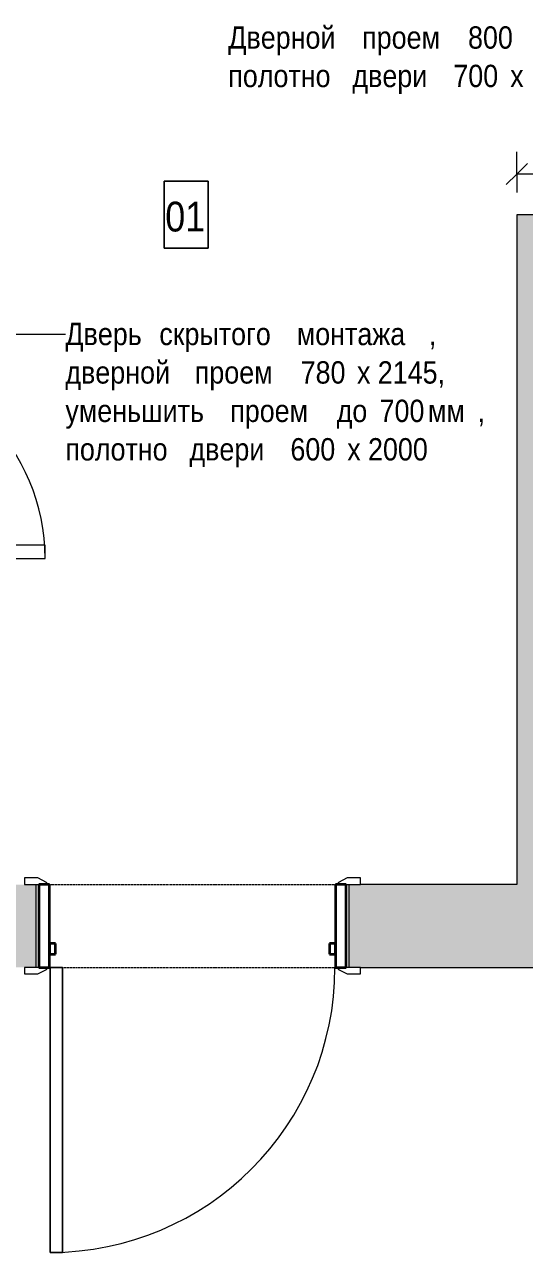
# Model space of a CAD drawing. Header units: millimetres. Extents: x 14838 to 30347, y -21720 to -9527.
# Drawn here: x 22999 to 24510, y -17371 to -13662 of the extents above; entities that cross this region are included whole.
import ezdxf

# ---------------------------------------------------------------- set-up
doc = ezdxf.new("R2010")
doc.units = ezdxf.units.MM
doc.linetypes.add('ADSK_Штрих_ш3 п1_5', pattern=[4.5, 3, -1.5])
for name, color, linetype, lineweight in [('Аннотация', 7, 'Continuous', 9), ('Двери', 7, 'Continuous', 20), ('Марки помещений', 7, 'Continuous', 18), ('Размеры', 7, 'Continuous', 9), ('Размеры-45', 7, 'Continuous', 9), ('Стены внутренние', 7, 'Continuous', 20)]:
    doc.layers.add(name, color=color, linetype=linetype, lineweight=lineweight)
doc.layers.add('Линии', color=94, linetype='Continuous', lineweight=9, true_color=0x00a600)
doc.styles.add('Century Gothic', font='GOTHIC.TTF', dxfattribs={"width": 0.9, "height": 67.5})
doc.styles.add('Century Gothic_2', font='GOTHIC.TTF', dxfattribs={"width": 0.9, "height": 90})
doc.dimstyles.new('GOT_1_5_округ_до_5', dxfattribs={"dimscale": 304.8, "dimtxt": 70.481358, "dimasz": 0.20876, "dimexe": 0.221457, "dimexo": 0.221457, "dimgap": 0.073819, "dimtad": 1, "dimdec": 0, "dimrnd": 5, "dimdsep": 46, "dimtxsty": 'Century Gothic', "dimblk1": 'OBLIQUE', "dimblk2": 'OBLIQUE', "dimsah": 1, "dimcen": 0.09, "dimazin": 0, "dimtfac": 1, "dimtdec": 4, "dimtix": 1, "dimtmove": 0, "dimatfit": 3, "dimfxl": 1, "dimtvp": 1, "dimtolj": 1, "dimtzin": 0, "dimarcsym": 2})

# ---------------------------------------------------------------- blocks, each defined once
blk = doc.blocks.new('IntSgl _10_ - 700х2085 256-6076316-05_План монтажа')
at = {"layer": 'Двери'}
for p, q in [((430.5, 986), (392.5, 986)), ((392.5, 986), (392.5, 125)), ((392.5, 986), (430.5, 986)), ((392.5, 125), (392.5, 986)), ((430.5, 125), (430.5, 986)), ((430.5, 986), (430.5, 125)), ((392.5, 125), (430.5, 125)), ((430.5, 125), (392.5, 125))]:
    blk.add_line(p, q, dxfattribs=at)
at = {"layer": 'Двери', "lineweight": 9}
for p, q in [((-467.5, 145), (-507.5, 145)), ((-507.5, 145), (-507.5, 125)), ((-507.5, 125), (-437.5, 125)), ((-441.5, 131), (-467.5, 145)), ((437.5, 125), (507.5, 125)), ((467.5, 145), (441.5, 131)), ((507.5, 145), (467.5, 145)), ((507.5, 125), (507.5, 145)), ((-507.5, -125), (-507.5, -145)), ((-437.5, -125), (-507.5, -125)), ((-507.5, -145), (-467.5, -145)), ((-467.5, -145), (-441.5, -131)), ((507.5, -125), (437.5, -125)), ((441.5, -131), (467.5, -145)), ((467.5, -145), (507.5, -145)), ((507.5, -145), (507.5, -125))]:
    blk.add_line(p, q, dxfattribs=at)
at = {"layer": 'Двери', "lineweight": 35}
for p, q in [((-432.5, 125), (-464.5, 125)), ((-464.5, 125), (-464.5, -125)), ((-432.5, -125), (-432.5, 125)), ((432.5, 125), (432.5, -125)), ((464.5, 125), (432.5, 125)), ((464.5, -125), (464.5, 125)), ((-413.5, 85), (-432.5, 85)), ((-432.5, 85), (-432.5, 53)), ((-413.5, 53), (-413.5, 85)), ((432.5, 85), (413.5, 85)), ((413.5, 85), (413.5, 53)), ((432.5, 53), (432.5, 85)), ((-432.5, 53), (-413.5, 53)), ((413.5, 53), (432.5, 53)), ((-464.5, -125), (-432.5, -125)), ((432.5, -125), (464.5, -125))]:
    blk.add_line(p, q, dxfattribs=at)
at = {"layer": 'Двери', "lineweight": 9}
for centre, radius, start, end in [((430.5, 125), 861, 90, 180), ((-445.5, 124), 8.06, 7.125, 60.2551), ((-445.5, 124), 8.06, 7.125, 60.2551), ((445.5, 124), 8.06, 119.7449, 172.875), ((445.5, 124), 8.06, 119.7449, 172.875), ((-445.5, -124), 8.06, 299.7449, 352.875), ((-445.5, -124), 8.06, 299.7449, 352.875), ((445.5, -124), 8.06, 187.125, 240.2551), ((445.5, -124), 8.06, 187.125, 240.2551)]:
    blk.add_arc(centre, radius, start, end, dxfattribs=at)
blk = doc.blocks.new('AC_Дверь_Однопольная_ДеревяннаяВнутренняя_ГОСТ6629-88 - 700 _полотно 600 х 2000_ Л 2к 3-6182589-05_План монтажа')
at = {"layer": 'Двери', "color": 5, "lineweight": 9, "true_color": 0x0000ff}
for p, q in [((300, 680), (260, 680)), ((260, 680), (260, 80)), ((300, 80), (300, 680)), ((-330, 80), (-350, 80)), ((-350, 80), (-350, -75)), ((-300, 80), (-330, 80)), ((-330, 80), (-330, -75)), ((-330, -75), (-330, 80)), ((-300, 80), (-300, 57.3)), ((-300, 40), (-300, 80)), ((260, 80), (300, 80)), ((300, 80), (300, 55)), ((330, 80), (300, 80)), ((300, 80), (300, 40)), ((330, -75), (330, 80)), ((350, 80), (330, 80)), ((330, 80), (330, -75)), ((350, -75), (350, 80)), ((-290, 40), (-300, 40)), ((-290, -75), (-290, 40)), ((300, 40), (290, 40)), ((290, 40), (290, -75)), ((-350, -75), (-330, -75)), ((-330, -75), (-290, -75)), ((290, -75), (330, -75)), ((330, -75), (350, -75))]:
    blk.add_line(p, q, dxfattribs=at)
blk.add_arc((300, 80), 600, 90, 180, dxfattribs=at)
blk = doc.blocks.new('DIMBLOCK45-05_План монтажа')
at = {"layer": 'Размеры-45'}
for p, q in [((24486.8, -14113.9), (24486.8, -14046.4)), ((24896.8, -14113.9), (24896.8, -14046.4)), ((24896.8, -14113.9), (24486.8, -14113.9)), ((24486.8, -14113.9), (24486.8, -14169.6)), ((24896.8, -14113.9), (24896.8, -14169.6))]:
    blk.add_line(p, q, dxfattribs=at)
at = {"layer": 'Размеры-45', "lineweight": 18}
for p, q in [((24486.8, -14113.9), (24518.6, -14082.1)), ((24896.8, -14113.9), (24928.6, -14082.1)), ((24486.8, -14113.9), (24455, -14145.7)), ((24896.8, -14113.9), (24865, -14145.7))]:
    blk.add_line(p, q, dxfattribs=at)
at = {"layer": 'Размеры-45', "color": 0, "insert": (24623, -14004.9), "char_height": 67.5, "width": 165.128, "attachment_point": 1, "line_spacing_factor": 0.984502, "style": 'Century Gothic'}
blk.add_mtext('410', dxfattribs=at)
blk = doc.blocks.new('_Oblique')
at = {"color": 0, "linetype": 'ByBlock', "lineweight": -2}
blk.add_line((-0.5, -0.5), (0.5, 0.5), dxfattribs=at)
blk = doc.blocks.new('Марка_Помещение_Номер - Номер-4743664-05_План монтажа')
at = {"layer": 'Марки помещений'}
for p, q in [((-1.477, 2.76), (-1.477, 7.259)), ((-1.477, 7.259), (1.49, 7.259)), ((1.49, 7.259), (-1.477, 7.259)), ((-1.477, 7.259), (-1.477, 2.76)), ((1.49, 7.259), (1.49, 2.76)), ((1.49, 2.76), (1.49, 7.259)), ((1.49, 2.76), (-1.477, 2.76)), ((-1.477, 2.76), (1.49, 2.76))]:
    blk.add_line(p, q, dxfattribs=at)

msp = doc.modelspace()

# ---------------------------------------------------------------- hatches: boundary and pattern name
at = {"layer": 'Стены внутренние', "true_color": 0xcacaca}
msp.add_hatch(color=9, dxfattribs=at).paths.add_polyline_path([(24636.8, -16510.1), (24636.8, -14237.1), (24486.8, -14237.1), (24486.8, -16510.1)])
h = msp.add_hatch(color=9, dxfattribs=at)
h.paths.add_polyline_path([(24399.8, -16510.1), (24486.8, -16510.1), (24486.8, -16260.1), (23979.3, -16260.1), (23979.3, -16510.1), (24014.3, -16510.1)])
h.paths.add_polyline_path([(22999.3, -16510.1), (23034.3, -16510.1), (23034.3, -16260.1), (21118.8, -16260.1), (21118.8, -16510.1), (22464.5, -16510.1)])

# ---------------------------------------------------------------- linework, layer by layer
at = {"layer": 'Аннотация'}
msp.add_line((22818, -14597.1), (23122.6, -14597.1), dxfattribs=at)
at = {"layer": 'Линии', "color": 7, "linetype": 'ADSK_Штрих_ш3 п1_5'}
for p, q in [((23069.3, -16260.1), (23939.3, -16260.1)), ((23114.3, -16510.1), (23971.3, -16510.1))]:
    msp.add_line(p, q, dxfattribs=at)
at = {"layer": 'Стены внутренние'}
for p, q in [((24486.8, -14237.1), (24486.8, -16260.1)), ((24896.8, -14237.1), (24486.8, -14237.1)), ((23034.3, -16510.1), (23034.3, -16260.1)), ((23979.3, -16260.1), (23979.3, -16510.1)), ((24486.8, -16260.1), (24014.3, -16260.1)), ((24014.3, -16510.1), (27528.8, -16510.1))]:
    msp.add_line(p, q, dxfattribs=at)

# ---------------------------------------------------------------- block references
at = {"layer": 'Двери', "color": 5, "lineweight": 9, "true_color": 0x0000ff, "rotation": 269.9999999999998}
msp.add_blockref('AC_Дверь_Однопольная_ДеревяннаяВнутренняя_ГОСТ6629-88 - 700 _полотно 600 х 2000_ Л 2к 3-6182589-05_План монтажа', (22381.5, -14975.1), dxfattribs=at)
at = {"layer": 'Двери', "lineweight": 9, "rotation": 180}
msp.add_blockref('IntSgl _10_ - 700х2085 256-6076316-05_План монтажа', (23506.8, -16385.1), dxfattribs=at)
at = {"layer": 'Марки помещений', "xscale": 44.99999999999998, "yscale": 44.99999999999998, "zscale": 44.99999999999998}
msp.add_blockref('Марка_Помещение_Номер - Номер-4743664-05_План монтажа', (23487.4, -14462.2), dxfattribs=at)

# ---------------------------------------------------------------- texts
at = {"layer": 'Аннотация', "char_height": 67.5, "attachment_point": 1, "style": 'Century Gothic'}
for s, insert, width in [('Дверной', (23614.9, -13667.8), 461.05), ('\\fCentury Gothic|b0|i0|c204|p34|;\\W.9; ', (23995.3, -13667.8), 29.222), ('проем', (24019.4, -13667.8), 360.399), (' 800 ', (24316.8, -13667.8), 233.772), ('\\fCentury Gothic|b0|i0|c204|p34|;\\W.9; ', (23965.9, -13783.9), 29.222), ('  700 ', (24249.8, -13783.9), 262.994), ('полотно', (23614.9, -13783.9), 425.335), ('двери', (23990, -13783.9), 314.943), ('\\fCentury Gothic|b0|i0|c204|p34|;\\W.9;х', (24466.8, -13783.9), 48.703), ('Дверь', (23122.6, -14563.3), 314.943), ('\\fCentury Gothic|b0|i0|c204|p34|;\\W.9; ', (23382.4, -14563.3), 29.222), ('\\fCentury Gothic|b0|i0|c204|p34|;\\W.9; ', (23797.6, -14563.3), 29.222), ('скрытого', (23406.5, -14563.3), 474.038), ('монтажа', (23821.8, -14563.3), 483.778), ('\\fCentury Gothic|b0|i0|c204|p34|;\\W.9;,', (24220.9, -14563.3), 29.222), ('дверной', (23122.6, -14679.4), 444.816), ('\\fCentury Gothic|b0|i0|c204|p34|;\\W.9; ', (23489.6, -14679.4), 29.222), (' 780 ', (23811, -14679.4), 233.772), (' 2145,', (24044.1, -14679.4), 292.215), ('проем', (23513.7, -14679.4), 360.399), ('\\fCentury Gothic|b0|i0|c204|p34|;\\W.9;х', (24003.9, -14679.4), 48.703), ('\\fCentury Gothic|b0|i0|c204|p34|;\\W.9; ', (23596.7, -14795.5), 29.222), ('\\fCentury Gothic|b0|i0|c204|p34|;\\W.9; ', (23918.2, -14795.5), 29.222), (' 700', (24049.5, -14795.5), 204.551), ('уменьшить', (23122.6, -14795.5), 574.69), ('проем', (23620.8, -14795.5), 360.399), ('до', (23942.3, -14795.5), 129.873), ('мм', (24218.2, -14795.5), 181.823), ('\\fCentury Gothic|b0|i0|c204|p34|;\\W.9;,', (24368.3, -14795.5), 29.222), ('полотно', (23122.6, -14911.6), 425.335), ('\\fCentury Gothic|b0|i0|c204|p34|;\\W.9; ', (23473.5, -14911.6), 29.222), ('двери', (23497.6, -14911.6), 314.943), ('  600 ', (23757.5, -14911.6), 262.994), ('\\fCentury Gothic|b0|i0|c204|p34|;\\W.9;х', (23974.5, -14911.6), 48.703), (' 2000', (24014.6, -14911.6), 262.994)]:
    msp.add_mtext(s, dxfattribs=dict(at, insert=insert, width=width))
at = {"layer": 'Марки помещений', "lineweight": 9, "insert": (23424.6, -14197.5), "char_height": 90, "width": 155.848, "attachment_point": 1, "style": 'Century Gothic_2'}
msp.add_mtext('01', dxfattribs=at)

# ---------------------------------------------------------------- dimensions: what is measured, and where the dimension line sits
at = {"layer": 'Размеры'}
dim = msp.add_linear_dim(base=(24486.8, -14113.9), p1=(24896.8, -14237.1), p2=(24486.8, -14237.1), dimstyle='GOT_1_5_округ_до_5', override={"dimpost": '<>', "dimfxl": 410}, dxfattribs=at)
dim.commit()
dim.dimension.update_dxf_attribs({"geometry": 'DIMBLOCK45-05_План монтажа', "text_midpoint": (24691.8, -14055.9)})

doc.saveas('drawing.dxf')
